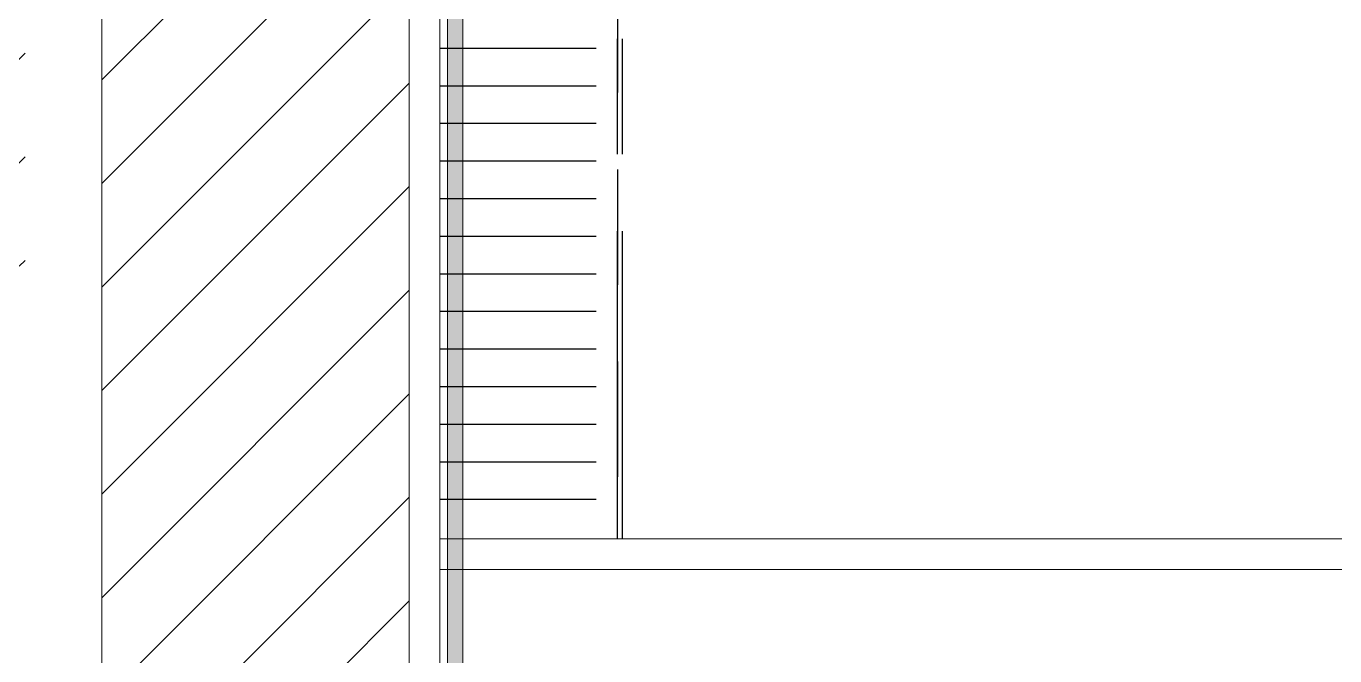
# Model space of a CAD drawing. Header units: millimetres. Extents: x -18512 to 101824, y -95768 to 52898.
# Drawn here: x 62102 to 62953, y -77576 to -77167 of the extents above; entities that cross this region are included whole.
import ezdxf

# ---------------------------------------------------------------- set-up
doc = ezdxf.new("R2010")
doc.units = ezdxf.units.MM
doc.header["$LTSCALE"] = 25
doc.linetypes.add('xref-first floor frm cunsult$0$Double dash', pattern=[20, 8, -2, 3, -2, 3, -2])
doc.layers.get('0').update_dxf_attribs({"color": 254, "lineweight": 0})
doc.layers.add('AR WALL HATCH', color=8, linetype='Continuous')
doc.layers.add('HAT', color=8, linetype='Continuous')
for name, color, linetype, lineweight in [('I-FLR-TILE', 253, 'Continuous', 9), ('I-WALL', 2, 'Continuous', 9), ('xref-first floor frm cunsult$0$L-SITE', 8, 'xref-first floor frm cunsult$0$Double dash', 30)]:
    doc.layers.add(name, color=color, linetype=linetype, lineweight=lineweight)

# ---------------------------------------------------------------- blocks, each defined once
blk = doc.blocks.new('xref-first floor frm cunsult$0$Trench_Drain_floor_based_7848 - Trench_Drain_floor_based_7848-7443684-FIRST FLOOR PLAN')
at = {"layer": 'xref-first floor frm cunsult$0$L-SITE'}
for p, q in [((-490, 67.96), (0.19, 67.96)), ((0.2, 64.79), (-490, 64.79)), ((-490, 64.79), (0.2, 64.79)), ((-464.6, 50.8), (-464.6, -50.8)), ((-440.15, 50.8), (-440.15, -50.8)), ((-415.69, 50.8), (-415.69, -50.8)), ((-391.24, 50.8), (-391.24, -50.8)), ((-366.79, 50.8), (-366.79, -50.8)), ((-342.34, 50.8), (-342.34, -50.8)), ((-317.88, 50.8), (-317.88, -50.8)), ((-293.43, 50.8), (-293.43, -50.8)), ((-268.98, 50.8), (-268.98, -50.8)), ((-244.53, 50.8), (-244.53, -50.8)), ((-220.07, 50.8), (-220.07, -50.8)), ((-195.62, 50.8), (-195.62, -50.8)), ((-171.17, 50.8), (-171.17, -50.8))]:
    blk.add_line(p, q, dxfattribs=at)
blk = doc.blocks.new('A$C6F726D13')
at = {"color": 252, "lineweight": 9}
for p, q in [((-2952.21, -11207.03), (-1942.21, -11207.03)), ((-1942.21, -11227.03), (-2952.21, -11227.03)), ((-2952.21, -11227.03), (-1942.21, -11227.03))]:
    blk.add_line(p, q, dxfattribs=at)
at = {"color": 252, "lineweight": 5, "rotation": 270}
blk.add_blockref('xref-first floor frm cunsult$0$Trench_Drain_floor_based_7848 - Trench_Drain_floor_based_7848-7443684-FIRST FLOOR PLAN', (-2901.41, -11717.03), dxfattribs=at)

msp = doc.modelspace()

# ---------------------------------------------------------------- hatches: boundary and pattern name
at = {"layer": 'AR WALL HATCH', "lineweight": 5}
h = msp.add_hatch(dxfattribs=at)
h.set_pattern_fill('ANSI31', color=256, scale=15, style=0)
h.set_pattern_definition([(45, (59229.075, -128347.31), (-33.67596, 33.67596), [])])
h.paths.add_polyline_path([(62350.94, -77711.17), (62230.94, -77711.17), (62230.94, -78311.17), (62350.94, -78311.17), (62350.94, -79348.36), (62150.94, -79348.36), (62150.94, -76607.62), (62150.94, -76652.62), (62150.94, -76752.62), (62150.94, -76997.62), (62350.94, -76997.62), (62350.94, -76657.62), (62350.94, -76502.35)])
h.paths.add_polyline_path([(61900.94, -78371.3), (62021.15, -78371.3), (62021.15, -77771.3), (61900.94, -77771.3), (61900.94, -77712.62), (62100.94, -77712.62), (62100.94, -77322.62), (61900.94, -77322.62), (61900.94, -76607.62), (62100.94, -76607.62), (62100.94, -79348.36), (61900.94, -79348.36)])
at = {"layer": 'HAT'}
h = msp.add_hatch(dxfattribs=at)
h.set_pattern_fill('AR-SAND', color=256, scale=0.1, style=0)
h.set_pattern_definition([(37.5, (59229.075, -128347.3092), (-0.16000313, 4.89413237), [0, -3.8608, 0, -4.318, 0, -4.1275]), (7.5, (59229.075, -128347.309), (4.4952328, 7.168251), [0, -2.0828, 0, -3.4798, 0, -1.3335]), (327.5, (59225.951, -128347.3092), (7.9099237, 0.01437185), [0, -1.27, 0, -4.572, 0, -5.969]), (317.5, (59225.951, -128347.309), (7.6355645, 2.2292932), [0, -0.635, 0, -2.9972, 0, -3.429])])
h.paths.add_polyline_path([(62375.94, -76922.62), (62375.94, -79322.36), (62385.94, -79312.36), (62385.94, -76922.62)])

# ---------------------------------------------------------------- linework, layer by layer
at = {"layer": 'I-FLR-TILE', "lineweight": 13}
for points in [[(62350.94, -76947.62), (62370.94, -76927.62), (62370.94, -79327.36), (62350.94, -79347.36)], [(62375.94, -76922.62), (62375.94, -79322.36), (62385.94, -79312.36), (62385.94, -76922.62)]]:
    msp.add_lwpolyline(points, close=True, dxfattribs=at)
at = {"layer": 'I-WALL'}
for points in [[(62350.94, -76607.62), (62350.94, -76607.62), (62350.94, -76502.35), (62350.94, -76607.62), (62248.15, -76607.62), (62150.94, -76607.62), (62150.94, -79348.36)], [(62350.94, -79347.36), (62350.94, -76947.62)]]:
    msp.add_lwpolyline(points, dxfattribs=at)

# ---------------------------------------------------------------- block references
at = {"color": 252, "xscale": -1, "rotation": 180}
msp.add_blockref('A$C6F726D13', (65323.15, -88726.88), dxfattribs=at)

doc.saveas('drawing.dxf')
